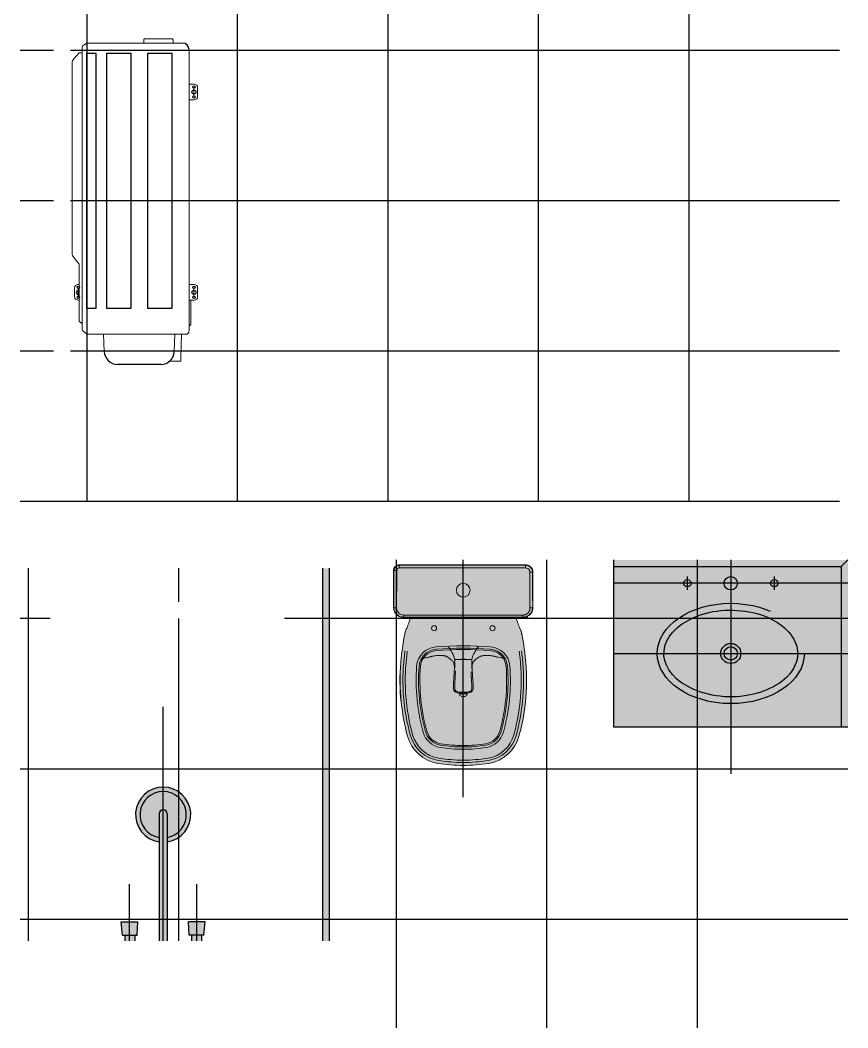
# Model space of a CAD drawing. Header units: millimetres. Extents: x -16.5 to 79.8, y -29.3 to 65.7.
# Drawn here: x -13.4 to -10.925, y -5.675 to -2.66 of the extents above; entities that cross this region are included whole.
import ezdxf

# ---------------------------------------------------------------- set-up
doc = ezdxf.new("R2010")
doc.units = ezdxf.units.MM
doc.header["$LTSCALE"] = 20
doc.linetypes.add('HIDDEN', pattern=[0.375, 0.25, -0.125])
for name, color, linetype in [('Arco-Condensadora', 3, 'Continuous'), ('ARQ-STA - MOBILIÁRIO_GERAL', 251, 'Continuous'), ('ARQ-STA - PISOS_APARTAMENTOS - BANHEIROS', 8, 'Continuous')]:
    doc.layers.add(name, color=color, linetype=linetype)

# ---------------------------------------------------------------- blocks, each defined once
blk = doc.blocks.new('COND 31.000')
at = {"layer": 'Arco-Condensadora', "color": 8, "linetype": 'Continuous', "lineweight": 5}
for p, q in [((-0.05214387876179671, 0.2172961690576045), (-0.05652931701084185, 0.2111565555089499)), ((0.1197653006007897, 0.2186118005323152), (-0.04863552816255634, 0.2186118005323152)), ((0.01155461180559314, 0.2222039318539117), (0.01155461180559314, 0.2186118005323152)), ((0.02155461180559115, 0.2322039318539026), (0.04847880107038094, 0.2322039318539026)), ((0.02155461180559115, 0.221203931853907), (0.04847880107038094, 0.221203931853907)), ((0.05847880107037895, 0.2222039318539117), (0.05847880107037895, 0.2186118005323152)), ((0.1394997727214928, 0.2343993782288862), (0.1197653006007897, 0.2186118005323152)), ((0.7210088845449363, 0.239661904127729), (0.1526560874686353, 0.239661904127729)), ((0.6946962550506584, 0.239661904127729), (0.6951347988755643, 0.239661904127729)), ((0.7341651992920717, 0.2343993782288862), (0.7508298646384475, 0.2199274320070259)), ((0.7512684084633463, 0.2186118005323152), (0.7517069522882522, 0.2098409240342249)), ((-0.09022624291785775, 0.1927377148629574), (-0.09022624291785775, -0.1002960681460934)), ((-0.07977213973078534, 0.2072096610848035), (-0.08891061144313994, 0.1962460654621907)), ((0.7679330738097221, 0.2094023802093261), (-0.07494815765683427, 0.2094023802093261)), ((0.7797737570821468, 0.1975616969369014), (0.7727570558836732, 0.2072096610848035)), ((0.7810893885568575, -0.09056159602539537), (0.7810893885568575, 0.1936148025127551)), ((-0.09022624291785775, 0.1453320616744946), (-0.1416047339514463, 0.1435603895698847)), ((0.7907737570821425, 0.02521397374941614), (0.7810893885568575, 0.02521397374941614)), ((0.7937737570821426, -0.05905624740660187), (0.7937737570821426, 0.02221397374940182)), ((-0.1709892553109285, -0.05154831940231475), (-0.1709892553109285, -0.08486052630162533)), ((-0.1705507114860296, -0.08529907012653837), (-0.1617798349879394, -0.0857376139514372)), ((-0.1617798349879394, -0.0857376139514372), (-0.09022624291785775, -0.08793033307595977)), ((-0.14159296579097, -0.06595863659232748), (-0.09022624291785775, -0.06775731713035782)), ((0.7810893885568575, -0.06205624740660198), (0.7907737570821425, -0.06205624740660198)), ((-0.08022624291785263, -0.1102960681460985), (0.7609163726112484, -0.1102960681460985)), ((-0.06091475525988699, -0.1151200502200425), (-0.06573873733383806, -0.1102960681460985)), ((-0.06091475525988699, -0.1151200502200425), (0.01155461180559314, -0.1151200502200425)), ((0.01155461180559314, -0.1257960681461014), (0.01155461180559314, -0.1102960681460985)), ((0.05847880107037895, -0.1257960681461014), (0.05847880107037895, -0.1102960681460985)), ((0.6113116624497508, -0.1257960681461014), (0.6113116624497508, -0.1102960681460985)), ((0.6582358517145366, -0.1257960681461014), (0.6582358517145366, -0.1102960681460985)), ((0.02155461180559115, -0.1247960681460967), (0.04847880107037383, -0.1247960681460967)), ((0.02155461180559115, -0.1357960681460924), (0.04847880107037383, -0.1357960681460924)), ((0.6213116624497488, -0.1247960681460967), (0.6482358517145386, -0.1247960681460967)), ((0.6213116624497488, -0.1357960681460924), (0.6482358517145386, -0.1357960681460924))]:
    blk.add_line(p, q, dxfattribs=at)
at = {"layer": 'Arco-Condensadora', "color": 8}
blk.add_line((-0.1802262429178541, -0.02598199255373856), (-0.1802262429178541, 0.103584149595747), dxfattribs=at)
at = {"layer": 'Arco-Condensadora', "color": 8, "linetype": 'Continuous', "lineweight": 5}
for points in [[(0.6872410100272859, 0.239661904127729), (0.6885566415019966, 0.239661904127729), (0.6907493606265191, 0.239661904127729)], [(0.6907493606265191, 0.239661904127729), (0.6920649921012298, 0.239661904127729)], [(0.6920649921012298, 0.239661904127729), (0.6929420797510417, 0.239661904127729)], [(0.6929420797510417, 0.239661904127729), (0.6942577112257595, 0.239661904127729)], [(0.6942577112257595, 0.239661904127729), (0.6951347988755643, 0.239661904127729)], [(0.6951347988755643, 0.239661904127729), (0.6990816932997106, 0.239661904127729)], [(0.6990816932997106, 0.239661904127729), (0.7008358685993272, 0.239661904127729)], [(0.7008358685993272, 0.239661904127729), (0.7025900438989439, 0.239661904127729)], [(0.7025900438989439, 0.239661904127729), (0.7047827630234664, 0.239661904127729)], [(0.7047827630234664, 0.239661904127729), (0.7065369383230831, 0.239661904127729)], [(0.7065369383230831, 0.239661904127729), (0.7082911136226997, 0.239661904127729)]]:
    blk.add_lwpolyline(points, dxfattribs=at)
at = {"layer": 'Arco-Condensadora', "color": 8}
for points in [[(0.7510893888997145, 0.168982010699068), (-0.01311061036656724, 0.168982010699068), (-0.01311061036656724, 0.1953841354038559), (0.7510893888997145, 0.1953841354038559)], [(0.7510893888997145, 0.06382100551897452), (-0.01311061036657435, 0.06382100551897452), (-0.01311061036657435, 0.1354199877692537), (0.7510893888997145, 0.1354199877692537)], [(0.7510893888997145, -0.058834299653725), (-0.01311061036657435, -0.058834299653725), (-0.01311061036657435, 0.01276468259655417), (0.7510893888997145, 0.01276468259655417)]]:
    blk.add_lwpolyline(points, close=True, dxfattribs=at)
for centre, radius in [((0.02001670643798548, 0.221203931853907), 0.003500000000000001), ((0.05001670643798661, 0.221203931853907), 0.003500000000000001), ((0.03501670643798604, -0.1247960681460967), 0.006000000000000002), ((0.6347737570821437, -0.1247960681460967), 0.006000000000000002), ((0.02001670643798548, -0.1247960681460967), 0.003500000000000001), ((0.05001670643798661, -0.1247960681460967), 0.003500000000000001), ((0.6197737570821431, -0.1247960681460967), 0.003500000000000001), ((0.6497737570821442, -0.1247960681460967), 0.003500000000000001)]:
    blk.add_circle(centre, radius, dxfattribs=at)
at = {"layer": 'Arco-Condensadora', "color": 8, "linetype": 'Continuous', "lineweight": 5}
for centre, radius, start, end in [((0.02155461180482376, 0.2222039318546649), 0.009999999999236026, 89.99999999562355, 180), ((0.04847880107168123, 0.2222039318552049), 0.009999999998695787, 0, 90.00000000747414), ((0.7907737570858515, 0.02221397375311085), 0.0029999999962929, 0, 90.00000007081817), ((0.7907737570978455, -0.05905624742229065), 0.002999999984300303, 269.9999997001563, 0), ((-0.08022624291862002, -0.1002960681468608), 0.009999999999236026, 180, 270.0000000043764), ((0.02155461180482376, -0.1257960681468546), 0.009999999999236026, 180, 270.0000000043764), ((0.04847880107168123, -0.1257960681473946), 0.009999999998695787, 269.9999999925254, 0), ((0.6213116624489885, -0.1257960681468688), 0.009999999999236026, 180, 270.0000000043764), ((0.6482358517158389, -0.1257960681474088), 0.009999999998695787, 269.9999999925254, 0)]:
    blk.add_arc(centre, radius, start, end, dxfattribs=at)
at = {"layer": 'Arco-Condensadora', "color": 8}
for centre, radius, start, end in [((0.03501670643798604, 0.221203931853907), 0.006000000000000002, 334.4040572428987, 205.5959427571013), ((-0.1402262429175778, 0.103584149595477), 0.0400000000002774, 91.97493401127183, 180), ((-0.1402262429186649, -0.02598199255452016), 0.03999999999919486, 180, 268.0419325718848), ((0.7610622727683776, -0.09026732187417963), 0.02002927767247612, 269.5826341169018, 359.1581686662832)]:
    blk.add_arc(centre, radius, start, end, dxfattribs=at)
at = {"layer": 'Arco-Condensadora', "color": 8, "linetype": 'Continuous', "lineweight": 5}
for points in [[(-0.05652931701084185, 0.2111565555089499), (-0.05740640466064661, 0.2098409240342249), (-0.05872203613536442, 0.2094023802093261), (-0.06003766761008222, 0.2094023802093261)], [(-0.05214387876179671, 0.2172961690576045), (-0.05126679111198484, 0.2181732567074164), (-0.04995115963727415, 0.2186118005323152), (-0.04863552816255634, 0.2186118005323152)], [(0.1394997727214928, 0.2343993782288862), (0.1430081233207332, 0.2379077288281195), (0.1478321053946843, 0.2396619041277432), (0.1526560874686353, 0.2396619041277432)], [(0.7210088845449363, 0.239661904127729), (0.7258328666188874, 0.239661904127729), (0.7302183048679325, 0.2379077288281195), (0.7341651992920717, 0.2343993782288862)], [(0.7508298646384475, 0.2199274320070259), (0.7512684084633463, 0.2194888881821271), (0.7512684084633463, 0.2190503443572283), (0.7512684084633463, 0.2186118005323152)], [(-0.09022624291785775, 0.1927377148629574), (-0.09022624291785775, 0.1940533463376681), (-0.08978769909295181, 0.1953689778123788), (-0.08891061144313994, 0.1962460654621907)], [(-0.07977213973078534, 0.2072096610848035), (-0.07845650825606754, 0.2085252925595142), (-0.0767023329564509, 0.2094023802093261), (-0.07494815765683427, 0.2094023802093261)], [(-0.07977213973078534, 0.2072096610848035), (-0.07977213973078534, 0.2072096610848035), (-0.0793335959058794, 0.2076482049097024), (-0.0793335959058794, 0.2076482049097024)], [(0.7517069522882522, 0.2098409240342249), (0.7517069522882522, 0.2098409240342249), (0.7512684084633463, 0.2094023802093261), (0.7512684084633463, 0.2094023802093261)], [(0.7679330738097221, 0.2094023802093261), (0.7696872491093387, 0.2094023802093261), (0.7714414244089554, 0.2085252925595142), (0.7727570558836732, 0.2072096610848035)], [(0.7797737570821468, 0.1975616969369014), (0.7806508447319516, 0.1962460654621907), (0.7810893885568575, 0.1949304339874658), (0.7810893885568575, 0.1936148025127551)], [(-0.1705507114860296, -0.08529907012653837), (-0.1705507114860296, -0.08529907012653837), (-0.1709892553109285, -0.08486052630162533), (-0.1709892553109285, -0.08486052630162533)]]:
    blk.add_open_spline(points, degree=3, dxfattribs=at)
blk = doc.blocks.new('MS - L1A - PRE - TOB - TIPO_1_AO_16 - MOBILIÁRIO - LAYOUT_GERAL')
at = {"layer": 'ARQ-STA - MOBILIÁRIO_GERAL'}
h = blk.add_hatch(color=255, dxfattribs=at)
h.dxf.hatch_style = 1
h.paths.add_polyline_path([(3308.551849314954, 1266.436249597187), (3309.251856772125, 1266.436249597187), (3309.251856772125, 1266.936249597187), (3308.551849314954, 1266.936249597187)])
h = blk.add_hatch(color=255, dxfattribs=at)
h.dxf.hatch_style = 1
h.paths.add_polyline_path([(3307.701632701223, 1266.911254121795), (3307.681632701223, 1266.911254121795), (3307.681632701223, 1265.796254121795), (3307.701632701223, 1265.796254121795)])
h = blk.add_hatch(color=255, dxfattribs=at)
h.dxf.hatch_style = 1
h.paths.add_polyline_path([(3307.893435776392, 1266.79398824152), (3307.893435776393, 1266.904505723197, -0.414213562370685), (3307.910178399301, 1266.921248346105), (3308.288195394072, 1266.921248346105, -0.4142135623729194), (3308.310201371625, 1266.899242368553), (3308.310201371625, 1266.79398824152, -0.4142135623705643), (3308.280493872582, 1266.764280742477), (3307.92314337944, 1266.764280742477, -0.4142145877919626)])
h = blk.add_hatch(color=255, dxfattribs=at)
h.dxf.hatch_style = 1
edge = h.paths.add_edge_path()
edge.add_arc((3308.101814058864, 1266.79298681211), 0.4717372149447774, 260.706909365968, 270.0005598968263)
edge.add_arc((3308.101823089165, 1266.792986812112), 0.4717372149447807, 269.9994631038003, 279.29309063242)
edge.add_arc((3308.159804042136, 1266.43865030794), 0.1126882641086317, -80.7069093678847, -15.47100193882119)
edge.add_arc((3307.664985968733, 1266.57560584863), 0.6261098704822728, -15.47100193850202, 6.289969934622756)
edge.add_arc((3306.410233105641, 1266.437302173285), 1.88846190302048, 6.28996983345847, 6.927174756014232)
edge.add_arc((3307.672304344373, 1266.590636960742), 0.6171101150880661, 6.927174856924658, 12.40415904429028)
edge.add_spline(control_points=[(3308.275009065712, 1266.723196053295), (3308.275015456892, 1266.723253874315), (3308.274914411383, 1266.723599241207), (3308.274756013947, 1266.723924004346)], knot_values=[0, 0, 0, 0, 1, 1, 1, 1], degree=3, periodic=0)
edge.add_spline(control_points=[(3308.274756013947, 1266.723924004346), (3308.274315856488, 1266.724896088644), (3308.273876476846, 1266.725788467179), (3308.273438904529, 1266.72660117746)], knot_values=[0, 0, 0, 0, 1, 1, 1, 1], degree=3, periodic=0)
edge.add_spline(control_points=[(3308.273438904529, 1266.72660117746), (3308.27184984244, 1266.729552568687), (3308.270232017496, 1266.733125188572), (3308.268553491068, 1266.737300693042)], knot_values=[0, 0, 0, 0, 1, 1, 1, 1], degree=3, periodic=0)
edge.add_spline(control_points=[(3308.268553491068, 1266.737300693042), (3308.267585731098, 1266.73970809397), (3308.266633023043, 1266.742273626916), (3308.264744711769, 1266.747707116548), (3308.263803856539, 1266.750594818939), (3308.262901298592, 1266.753544382924)], knot_values=[0, 0, 0, 0, 0.5, 0.5, 1, 1, 1, 1], degree=3, periodic=0)
edge.add_spline(control_points=[(3308.262891843457, 1266.753575286916), (3308.261800266754, 1266.757143355075), (3308.260708690051, 1266.760711423234), (3308.259617113348, 1266.764279491393)], knot_values=[1.001746161005237, 1.001746161005237, 1.001746161005237, 1.001746161005237, 1.606548568096997, 1.606548568096997, 1.606548568096997, 1.606548568096997], degree=3, periodic=0)
edge.add_line((3308.259617113348, 1266.764279491393), (3307.944019595315, 1266.764279491393))
edge.add_spline(control_points=[(3307.944019595315, 1266.764279491394), (3307.942930210716, 1266.760718110941), (3307.941840826116, 1266.757156730489), (3307.940751441517, 1266.753595350036)], knot_values=[-0.6063706789660464, -0.6063706789660464, -0.6063706789660464, -0.6063706789660464, -0.002879088823681, -0.002879088823681, -0.002879088823681, -0.002879088823681], degree=3, periodic=0)
edge.add_spline(control_points=[(3307.940735849427, 1266.753544382924), (3307.939833168858, 1266.750594418212), (3307.938910961521, 1266.747762815634), (3307.937023089831, 1266.742325850239), (3307.93605146705, 1266.739708218674), (3307.93508365695, 1266.737300693042)], knot_values=[0, 0, 0, 0, 0.5, 0.5, 1, 1, 1, 1], degree=3, periodic=0)
edge.add_spline(control_points=[(3307.93508365695, 1266.737300693042), (3307.933405130523, 1266.733125188572), (3307.931787305578, 1266.729552568687), (3307.930198243489, 1266.72660117746)], knot_values=[0, 0, 0, 0, 1, 1, 1, 1], degree=3, periodic=0)
edge.add_spline(control_points=[(3307.930198243489, 1266.72660117746), (3307.929760671172, 1266.725788467179), (3307.929321291532, 1266.724896088644), (3307.928881134071, 1266.723924004346)], knot_values=[0, 0, 0, 0, 1, 1, 1, 1], degree=3, periodic=0)
edge.add_spline(control_points=[(3307.928881134071, 1266.723924004346), (3307.928766448023, 1266.723688862906), (3307.928681747382, 1266.723444570161), (3307.928625581803, 1266.723182251081)], knot_values=[0, 0, 0, 0, 1, 1, 1, 1], degree=3, periodic=0)
edge.add_arc((3308.531106224112, 1266.590670002956), 0.6168812043350858, 167.595619656211, 173.0725785022256)
edge.add_arc((3309.793404042007, 1266.437302169923), 1.888461903020638, 173.0725785000408, 173.7100300639153)
edge.add_arc((3308.538651179285, 1266.575605848632), 0.626109870482274, 173.7100300655697, 195.4710019387056)
edge.add_arc((3308.043833105883, 1266.438650307939), 0.1126882641086316, 195.4710019386198, 260.7069093659115)
h = blk.add_hatch(color=255, dxfattribs=at)
h.dxf.hatch_style = 1
edge = h.paths.add_edge_path()
edge.add_line((3307.192174070401, 1265.796254121795), (3307.1921740704, 1266.092463824106))
edge.add_arc((3307.20434401434, 1266.174089051713), 0.0825274821944834, -81.51993174543122, 261.51993174543117, ccw=False)
edge.add_line((3307.21651395828, 1266.092463824106), (3307.216513958279, 1265.796254121795))
edge.add_line((3307.216513958279, 1265.796254121795), (3307.192174070401, 1265.796254121795))
h = blk.add_hatch(color=255, dxfattribs=at)
h.dxf.hatch_style = 1
h.paths.add_polyline_path([(3307.119372349401, 1265.796254121795), (3307.119372349401, 1265.813709595352), (3307.1261856578, 1265.813709595352), (3307.128990836886, 1265.85370842927), (3307.079130788773, 1265.853684173205), (3307.082559041003, 1265.813709595352), (3307.089372349402, 1265.813709595352), (3307.089372349402, 1265.796254121795)])
h = blk.add_hatch(color=255, dxfattribs=at)
h.dxf.hatch_style = 1
h.paths.add_polyline_path([(3307.319315679278, 1265.796254121795), (3307.319315679278, 1265.813709595352), (3307.326128987676, 1265.813709595352), (3307.329557239907, 1265.853684173205), (3307.279697191793, 1265.85370842927), (3307.28250237088, 1265.813709595352), (3307.289315679279, 1265.813709595352), (3307.289315679279, 1265.796254121795)])
at = {"layer": 'ARQ-STA - MOBILIÁRIO_GERAL', "linetype": 'Continuous', "lineweight": 18}
blk.add_line((3307.89343452531, 1266.904505723196), (3307.89343452531, 1266.793988241519), dxfattribs=at)
at = {"layer": 'ARQ-STA - MOBILIÁRIO_GERAL', "linetype": 'Continuous', "lineweight": 13}
blk.add_line((3308.288195394072, 1266.912128855838), (3307.910178399301, 1266.912128855838), dxfattribs=at)
at = {"layer": 'ARQ-STA - MOBILIÁRIO_GERAL', "linetype": 'HIDDEN', "ltscale": 0.2}
blk.add_line((3307.20434401434, 1265.796254121795), (3307.20434401434, 1266.496254121795), dxfattribs=at)
at = {"layer": 'ARQ-STA - MOBILIÁRIO_GERAL'}
for p, q in [((3307.192174070401, 1266.176289484381), (3307.192174070401, 1265.796254121795)), ((3307.216513958279, 1266.176289484379), (3307.216513958279, 1265.796254121795)), ((3307.079130788773, 1265.853684173205), (3307.128990836886, 1265.85370842927)), ((3307.082559041003, 1265.813709595352), (3307.079130788773, 1265.853684173205)), ((3307.1261856578, 1265.813709595352), (3307.128990836886, 1265.85370842927)), ((3307.28250237088, 1265.813709595352), (3307.279697191793, 1265.85370842927)), ((3307.329557239907, 1265.853684173205), (3307.279697191793, 1265.85370842927)), ((3307.326128987676, 1265.813709595352), (3307.329557239907, 1265.853684173205)), ((3307.082559041003, 1265.813709595352), (3307.1261856578, 1265.813709595352)), ((3307.089372349402, 1265.813709595352), (3307.089372349402, 1265.796254121795)), ((3307.119372349401, 1265.813709595352), (3307.119372349401, 1265.796254121795)), ((3307.326128987676, 1265.813709595352), (3307.28250237088, 1265.813709595352)), ((3307.289315679279, 1265.813709595352), (3307.289315679279, 1265.796254121795)), ((3307.319315679278, 1265.813709595352), (3307.319315679278, 1265.796254121795))]:
    blk.add_line(p, q, dxfattribs=at)
at = {"layer": 'ARQ-STA - MOBILIÁRIO_GERAL', "linetype": 'HIDDEN', "ltscale": 0.2}
for points in [[(3308.101901978665, 1266.226249597188), (3308.101901978665, 1266.936249597186)], [(3308.901852195996, 1266.936249597186), (3308.901853280849, 1266.296252363607)], [(3309.251856772125, 1266.866252343997), (3308.551849314954, 1266.866252343997)], [(3308.551849314954, 1266.656252343998), (3309.251856772125, 1266.656252343998)], [(3307.104060812829, 1265.796254121795), (3307.104060812829, 1265.966254121796)], [(3307.304627215851, 1265.796254121795), (3307.304627215851, 1265.966254121796)]]:
    blk.add_lwpolyline(points, dxfattribs=at)
at = {"layer": 'ARQ-STA - MOBILIÁRIO_GERAL'}
for points in [[(3309.251856772125, 1266.436249597187), (3308.551849314954, 1266.436249597187), (3308.551849314954, 1266.936249597187)], [(3309.231856772125, 1266.916249597187), (3309.251856772125, 1266.936249597187)], [(3307.681632701223, 1265.796254121795), (3307.681632701223, 1266.911254121795)], [(3307.701632701223, 1265.796254121795), (3307.701632701223, 1266.911254121795)], [(3308.551849314954, 1266.916249597187), (3309.231856772125, 1266.916249597187), (3309.231856772125, 1266.436252343997)]]:
    blk.add_lwpolyline(points, dxfattribs=at)
at = {"layer": 'ARQ-STA - MOBILIÁRIO_GERAL', "linetype": 'Continuous', "lineweight": 18}
for points in [[(3307.910178399301, 1266.921249597187), (3308.288195394072, 1266.921249597187, -0.4142135623730951), (3308.310202622708, 1266.899242368552), (3308.310202622708, 1266.793988241519)], [(3307.923143275437, 1266.764279491394, -0.4142135623730951), (3307.89343452531, 1266.793988241519), (3307.893435776393, 1266.793988241519)], [(3308.275008555036, 1266.723195940985, -0.02390797549779), (3308.284908729683, 1266.665073250557, -0.0027814143338565), (3308.287326751229, 1266.644202644183, -0.0952365286156103), (3308.268409112606, 1266.408590641674, -0.2925905448965451), (3308.178001485485, 1266.327441055072, -0.0405733418910875), (3308.101818668688, 1266.321249597187, -0.0405734424190451), (3308.025635662538, 1266.327441055072, -0.2925905448965451), (3307.935228035413, 1266.408590641674, -0.0952365267000971), (3307.91631039627, 1266.644202639457)], [(3307.916310396269, 1266.64420263945, -0.0027814143338564), (3307.918728418331, 1266.665073250523, -0.0239022915983787), (3307.928625581803, 1266.723182251085)]]:
    blk.add_lwpolyline(points, format="xyb", dxfattribs=at)
at = {"layer": 'ARQ-STA - MOBILIÁRIO_GERAL', "linetype": 'HIDDEN', "ltscale": 0.1}
for points in [[(3308.771852195994, 1266.886252363607), (3308.771852195994, 1266.846252363607)], [(3309.031852195994, 1266.886252363607), (3309.031852195994, 1266.846252363607)]]:
    blk.add_lwpolyline(points, dxfattribs=at)
at = {"layer": 'ARQ-STA - MOBILIÁRIO_GERAL', "linetype": 'Continuous', "lineweight": 13}
for points in [[(3308.177986990887, 1266.327529635265, -0.0405733408206721), (3308.101818671566, 1266.321339355441, -0.0405734444004525), (3308.025650157129, 1266.327529635264, -0.2925905448965451), (3307.935314541327, 1266.408614584745, -0.0952365267000971), (3307.91639961419, 1266.644192805508, -0.0027814143338564), (3307.918817521324, 1266.665062424605, -0.0242183563770474), (3307.92888113407, 1266.723924004335)], [(3308.27475601395, 1266.723924004335, -0.0242183563770474), (3308.28481962669, 1266.665062424639, -0.0027814143338565), (3308.287237533829, 1266.644192805516, -0.09523652670009698), (3308.268322606692, 1266.408614584745, -0.2925905448965451), (3308.17798699089, 1266.327529635264)], [(3308.269202126565, 1266.663164915099, -0.0027814143338565), (3308.271599889706, 1266.642469164334, -0.09523652670009698), (3308.253160308741, 1266.41281119927, -0.2925905448965451), (3308.175446455197, 1266.343055501779, -0.0405735062568037), (3308.101818517694, 1266.337071705953, -0.0405734444004525), (3308.028190692826, 1266.343055501779, -0.2925905448965451), (3307.950476839278, 1266.41281119927, -0.0952365267000971), (3307.932037258313, 1266.642469164334, -0.0027814143338564), (3307.934435021453, 1266.663164915099)]]:
    blk.add_lwpolyline(points, format="xyb", dxfattribs=at)
at = {"layer": 'ARQ-STA - MOBILIÁRIO_GERAL', "linetype": 'Continuous', "lineweight": 13, "extrusion": (0, 0, -1)}
for points in [[(-3307.92745533992, 1266.664012938846, -0.0027814143226319), (-3307.925048574154, 1266.643239483937, -0.09523652670009698), (-3307.943700594041, 1266.41093567293, -0.2925905448965451), (-3308.027055291517, 1266.336116772612, -0.0405734444004525), (-3308.101818586467, 1266.330040696169, -0.0405734309405469), (-3308.176581856499, 1266.336116772613, -0.2925905448965451), (-3308.259936553979, 1266.41093567293)], [(-3308.259936553978, 1266.41093567293, -0.0952365267000971), (-3308.278588573865, 1266.64323948393, -0.0027814143226319), (-3308.276181808098, 1266.664012938846)]]:
    blk.add_lwpolyline(points, format="xyb", dxfattribs=at)
for points in [[(-3307.98198979227, 1266.420444107143, -0.2915781545572642), (-3308.032310179549, 1266.375204551142, -0.0412395772496219), (-3308.101818644066, 1266.369462542676, -0.0412394943903994), (-3308.171326968473, 1266.375204551142, -0.2915781545572642), (-3308.22164735575, 1266.420444107149, -0.0862795672423604), (-3308.241259971993, 1266.617985496498, -0.371727048332217), (-3308.183134362028, 1266.676160916737, -0.0370319895607314), (-3308.020502785984, 1266.676160916737, -0.371727048332217), (-3307.962377176027, 1266.617985496498, -0.0862795672423604)], [(-3308.034160099338, 1266.38632427107, -0.0412395772496219), (-3308.10181852204, 1266.380735092279, -0.0412396403847968), (-3308.169477048685, 1266.386324271071, -0.2915781545572642), (-3308.210786490736, 1266.423462713722, -0.0862795672423604), (-3308.230017587641, 1266.617161379629, -0.371727048332217), (-3308.182300615531, 1266.664919242427, -0.0370319895607314), (-3308.021336532478, 1266.664919242428, -0.371727048332217), (-3307.973619560378, 1266.617161379635, -0.0862795672423604), (-3307.992850657281, 1266.423462713728, -0.2915781545572642)]]:
    blk.add_lwpolyline(points, format="xyb", close=True, dxfattribs=at)
at = {"layer": 'ARQ-STA - MOBILIÁRIO_GERAL', "linetype": 'Continuous', "lineweight": 13}
blk.add_lwpolyline([(3308.101818566693, 1266.37661125231, -0.0412395772496219), (3308.033483342661, 1266.382256340825, -0.2915781545572642), (3307.988877424003, 1266.422358416034, -0.0862795672423604), (3307.969506755771, 1266.617462866532, -0.371727048332217), (3308.021031522772, 1266.669031787279, -0.0370319895607314), (3308.18260562524, 1266.669031787279, -0.371727048332217), (3308.234130392247, 1266.617462866537, -0.0862795672423604), (3308.214759724017, 1266.422358416041, -0.2915781545572642), (3308.170153805358, 1266.382256340825, -0.0412395860639482)], format="xyb", close=True, dxfattribs=at)
at = {"layer": 'ARQ-STA - MOBILIÁRIO_GERAL', "linetype": 'Continuous', "lineweight": 18, "extrusion": (0, 0, -1)}
blk.add_lwpolyline([(-3308.182298535216, 1266.664891192972, -0.0370319895607314), (-3308.021338612797, 1266.664891192972, -0.371727048332217), (-3307.973647616474, 1266.617159389778, -0.0862795967673794), (-3307.992877756569, 1266.423470245542, -0.2915781545572642), (-3308.034164715131, 1266.386352016234, -0.0412395776140385), (-3308.101818522351, 1266.380763218773, -0.0412396403847968), (-3308.169472432889, 1266.386352016234, -0.2915781545572642), (-3308.21075939145, 1266.423470245542, -0.0862795672423604), (-3308.229989536414, 1266.61715932335, -0.371727048332217)], format="xyb", close=True, dxfattribs=at)
at = {"layer": 'ARQ-STA - MOBILIÁRIO_GERAL', "linetype": 'Continuous', "lineweight": 18, "ltscale": 5, "extrusion": (0, 0, -1)}
for centre, radius in [((-3308.101818574009, 1266.84533171812), 0.020537390640592), ((-3308.014534663788, 1266.731730025585), 0.007701521490222), ((-3308.189102484231, 1266.731730025585), 0.007701521490222)]:
    blk.add_circle(centre, radius, dxfattribs=at)
at = {"layer": 'ARQ-STA - MOBILIÁRIO_GERAL', "ltscale": 5}
for centre, radius in [((3308.771852195994, 1266.866252363607), 0.0109999999999673), ((3308.901852195993, 1266.866252363607), 0.02), ((3309.031852195994, 1266.866252363607), 0.0109999999999673), ((3308.901853407981, 1266.656252363608), 0.03), ((3308.901853407981, 1266.656252363608), 0.02)]:
    blk.add_circle(centre, radius, dxfattribs=at)
at = {"layer": 'ARQ-STA - MOBILIÁRIO_GERAL'}
for centre, radius, start, end in [((3307.20434401434, 1266.174089051713), 0.0825274821946465, 278.4800682545592, 261.5199317454408), ((3307.20434401434, 1266.174089051713), 0.0692747339751773, 280.1180295756706, 259.8819704243296), ((3307.20434401434, 1266.176289484379), 0.0121699439382994, 0, 180)]:
    blk.add_arc(centre, radius, start, end, dxfattribs=at)
at = {"layer": 'ARQ-STA - MOBILIÁRIO_GERAL', "linetype": 'HIDDEN', "ltscale": 0.2}
blk.add_ellipse((3308.901853407981, 1266.656252363608), major_axis=(0.2199999999997999, 0), ratio=0.6818181818181818, dxfattribs=at)
at = {"layer": 'ARQ-STA - MOBILIÁRIO_GERAL', "linetype": 'Continuous', "lineweight": 13}
for points, weights, degree, knots in [([(3307.902742864897, 1266.904576498306), (3307.894809763926, 1266.904574111671), (3307.89453291297, 1266.904505723196), (3307.893984344682, 1266.904505723196), (3307.893435776394, 1266.904505723196), (3307.893435776393, 1266.921248346105), (3307.910178399301, 1266.921248346105), (3307.910178399301, 1266.921248971646), (3307.910178399301, 1266.921249597187), (3307.893434525312, 1266.921249597187), (3307.89343452531, 1266.904505723196), (3307.893435150852, 1266.904505723196), (3307.893435776393, 1266.904505723196), (3307.893435776393, 1266.849246982358), (3307.893435776393, 1266.793988241519)], [1, 0.7193393501921655, 1, 1, 1, 0.7071067811865476, 1, 1, 1, 0.7071067811865476, 1, 1, 1, 1, 1], 2, [0, 0, 0, 1.535891037777209, 1.535891037777209, 2.53589103777721, 2.53589103777721, 4.106687364572107, 4.106687364572107, 5.106687364572107, 5.106687364572107, 6.677483691367002, 6.677483691367002, 7.677483691367002, 7.677483691367002, 8.677483691367003, 8.677483691367003, 8.677483691367003]), ([(3308.310202622708, 1266.899242368552), (3308.310201997167, 1266.899242368552), (3308.310201371625, 1266.899242368552), (3308.310201371625, 1266.846615305036), (3308.310201371625, 1266.793988241519), (3308.310201997167, 1266.793988241519), (3308.310202622708, 1266.793988241519), (3308.310202622709, 1266.764279491394), (3308.280493872582, 1266.764279491394), (3308.101818574009, 1266.764279491394), (3307.923143275436, 1266.764279491394), (3307.923143275437, 1266.764280116935), (3307.923143275437, 1266.764280742476), (3307.893435776393, 1266.764280742476), (3307.893435776393, 1266.793988241519), (3307.893802404203, 1266.793988241519), (3307.894169032013, 1266.793988241519), (3307.894440734461, 1266.792436432954), (3307.90237898394, 1266.792383319204)], [1, 1, 1, 1, 1, 1, 1, 0.7071067811865476, 1, 1, 1, 1, 1, 0.7071067811865476, 1, 1, 1, 0.7191060416290957, 1], 2, [0, 0, 0, 1, 1, 2, 2, 3, 3, 4.570796326794897, 4.570796326794897, 5.570796326794897, 5.570796326794897, 6.570796326794897, 6.570796326794897, 8.141592653589793, 8.141592653589793, 9.141592653589793, 9.141592653589793, 10.67815529589479, 10.67815529589479, 10.67815529589479]), ([(3308.280493872582, 1266.771141113098), (3308.28611717135, 1266.771141113098), (3308.291572892323, 1266.773559386914), (3308.297263643196, 1266.779493301912), (3308.298761035534, 1266.781837547532), (3308.300771195658, 1266.78692880627), (3308.30127703824, 1266.789628962247), (3308.301258164079, 1266.792383319204), (3308.301017048816, 1266.827569915644), (3308.30089494892, 1266.863354599132), (3308.300893592364, 1266.899233339185), (3308.300893464596, 1266.902612573306), (3308.29953824799, 1266.905934477819), (3308.294872401955, 1266.910705844666), (3308.291576105398, 1266.912128855838), (3308.288195394072, 1266.912128855838), (3308.288195394072, 1266.915168685927), (3308.288195394072, 1266.918208516016), (3308.288195394072, 1266.921248346105), (3308.30108619727, 1266.921248346104), (3308.310201371625, 1266.912133171748), (3308.310201371625, 1266.899242368552), (3308.309835429181, 1266.899242368552), (3308.309469486736, 1266.899242368552), (3308.309103544291, 1266.899242368552), (3308.308940197046, 1266.899237221388), (3308.305573648497, 1266.899233518826), (3308.300893591225, 1266.899233339184)], [1, 1, 1, 1, 1, 1, 1, 1, 1, 1, 1, 1, 1, 1, 1, 1, 1, 1, 1, 0.8047378541243649, 0.8047378541243649, 0.9999999999999998, 1, 1, 1, 0.8128936057662633, 0.8128936057662633, 0.9999999999999998], 3, [0, 0, 0, 0, 0.5, 0.5, 0.75, 0.75, 1, 1, 1, 2, 2, 2, 2.5, 2.5, 3, 3, 3, 4, 4, 4, 5.570796326794897, 5.570796326794897, 5.570796326794897, 6.570796326794897, 6.570796326794897, 6.570796326794897, 8.106684317153693, 8.106684317153693, 8.106684317153693, 8.106684317153693]), ([(3308.301258164079, 1266.792383319204), (3308.309196413553, 1266.792436432954), (3308.309468116006, 1266.793988241519), (3308.309834743815, 1266.793988241519), (3308.310201371625, 1266.793988241519), (3308.310201371625, 1266.764280742476), (3308.280493872582, 1266.764280742476), (3308.101818574009, 1266.764280742476), (3307.923143275436, 1266.764280742476), (3307.923143275437, 1266.767710927787), (3307.923143275437, 1266.771141113098)], [1, 0.7191060416290981, 1, 1, 1, 0.7071067811865476, 1, 1, 1, 1, 1], 2, [0, 0, 0, 1.536562642304994, 1.536562642304994, 2.536562642304994, 2.536562642304994, 4.10735896909989, 4.10735896909989, 5.10735896909989, 5.10735896909989, 6.10735896909989, 6.10735896909989, 6.10735896909989])]:
    blk.add_rational_spline(points, weights, degree=degree, knots=knots, dxfattribs=at)
for points, knots in [([(3308.309103544291, 1266.899242368552), (3308.309104900847, 1266.863899497722), (3308.309227000846, 1266.828649282311), (3308.309468116006, 1266.793988241519), (3308.309487181122, 1266.790163945319), (3308.308757291771, 1266.786415804738), (3308.30589134997, 1266.779382421624), (3308.303764281323, 1266.776159722303), (3308.298434225268, 1266.770765193302), (3308.295202453996, 1266.768578749914), (3308.288193460616, 1266.765638236932), (3308.284358335058, 1266.764853353309), (3308.280493872582, 1266.764853353309), (3308.161377006867, 1266.764853353309), (3308.042260141151, 1266.764853353309), (3307.923143275435, 1266.764853353309), (3307.919280593547, 1266.764853353309), (3307.91548533662, 1266.765624264211), (3307.908438052956, 1266.768573862462), (3307.905213872689, 1266.770757647689), (3307.899888609254, 1266.776140270235), (3307.897748132154, 1266.779385218653), (3307.894896151068, 1266.786367345534), (3307.894149975532, 1266.790165677576), (3307.894169032013, 1266.793988241519), (3307.894422156103, 1266.830375602948), (3307.894544075692, 1266.86740392925), (3307.89453291297, 1266.904505723196), (3307.894532322039, 1266.908638462066), (3307.896226043074, 1266.912679926601), (3307.901994476545, 1266.918454351453), (3307.906045610666, 1266.920155231983), (3307.910178399301, 1266.920155231983), (3308.036184064226, 1266.920155231983), (3308.162189729149, 1266.920155231983), (3308.288195394073, 1266.920155231983), (3308.290956735229, 1266.920155231983), (3308.293666362201, 1266.919611726662), (3308.298728273762, 1266.917514270776), (3308.3010467889, 1266.915962055761), (3308.306831961264, 1266.910178972192), (3308.309103415552, 1266.904765010688), (3308.309103544291, 1266.899242368552)], [0, 0, 0, 0, 1, 1, 1, 1.25, 1.25, 1.5, 1.5, 1.75, 1.75, 2, 2, 2, 3, 3, 3, 3.25, 3.25, 3.5, 3.5, 3.75, 3.75, 4, 4, 4, 5, 5, 5, 5.5, 5.5, 6, 6, 6, 7, 7, 7, 7.25, 7.25, 7.5, 7.5, 8, 8, 8, 8]), ([(3308.288195394072, 1266.921249597187), (3308.288195394072, 1266.92124918016), (3308.288195394072, 1266.921248763132), (3308.288195394072, 1266.921248346105), (3308.162189729148, 1266.921248346105), (3308.036184064224, 1266.921248346105), (3307.9101783993, 1266.921248346105), (3307.910178399301, 1266.918208516016), (3307.910178399301, 1266.915168685927), (3307.910178399301, 1266.912128855838), (3307.908198562148, 1266.912128855838), (3307.906263741952, 1266.911293149597), (3307.903532376359, 1266.908495682096), (3307.9027422784, 1266.906555405199), (3307.902742864897, 1266.904576498306), (3307.902754027616, 1266.866912166019), (3307.902632108141, 1266.829322412228), (3307.90237898394, 1266.792383319204), (3307.902341249275, 1266.78687659852), (3307.904491407656, 1266.781450489132), (3307.910174624281, 1266.775532437788), (3307.912486342252, 1266.773914843432), (3307.917574659501, 1266.771720791907), (3307.920332761755, 1266.771141113098), (3307.923143275437, 1266.771141113098), (3308.042260141152, 1266.771141113098), (3308.161377006868, 1266.771141113098), (3308.280493872583, 1266.771141113098), (3308.280493872582, 1266.768854322891), (3308.280493872582, 1266.766567532684), (3308.280493872582, 1266.764280742477), (3308.280493872582, 1266.764280325449), (3308.280493872582, 1266.764279908421), (3308.280493872582, 1266.764279491394)], [0, 0, 0, 0, 1, 1, 1, 2, 2, 2, 3, 3, 3, 3.5, 3.5, 4, 4, 4, 5, 5, 5, 5.5, 5.5, 5.75, 5.75, 6, 6, 6, 7, 7, 7, 8, 8, 8, 9, 9, 9, 9]), ([(3308.056272736898, 1266.677053173846), (3308.056850258296, 1266.676530947138), (3308.058372044249, 1266.675040658848), (3308.060344711459, 1266.672320189525), (3308.062081161864, 1266.669293426723), (3308.063384298034, 1266.666912528567), (3308.064548631767, 1266.664620479345), (3308.066114844613, 1266.662125426201), (3308.068203271894, 1266.659100860741), (3308.071670863508, 1266.653133560163), (3308.074324177645, 1266.646297678474), (3308.075757285091, 1266.640507493411), (3308.076175457827, 1266.638491014842), (3308.076219108128, 1266.638280527915)], [0, 0, 0, 0, 0.0493741484730568, 0.1366286326825917, 0.226040233282053, 0.2840870632533825, 0.3142684360520953, 0.392971572039478, 0.4686379639160901, 0.5426178418155424, 0.8367972070075976, 0.9829643344891612, 1, 1, 1, 1]), ([(3308.147828435094, 1266.677477509157), (3308.147419532571, 1266.677120787002), (3308.147023767958, 1266.676756882678), (3308.145109240657, 1266.674884838158), (3308.143931653752, 1266.673251192788), (3308.142328217271, 1266.670625416173), (3308.14179271229, 1266.669702085718), (3308.140741509516, 1266.667803743257), (3308.140249472403, 1266.666830027234), (3308.138780503661, 1266.664107433758), (3308.137748426903, 1266.66250876595), (3308.135598555869, 1266.65935968651), (3308.13465794114, 1266.657775797448), (3308.132085720203, 1266.653141239038), (3308.130778916124, 1266.650049780776), (3308.128741814923, 1266.644028876536), (3308.128014870148, 1266.641102885902), (3308.127413623082, 1266.638281125128)], [0, 0, 0, 0, 0.0300813725927179, 0.0300813725927179, 0.1513212010186285, 0.1513212010186285, 0.2119411152315834, 0.2119411152315834, 0.2725610294445384, 0.2725610294445384, 0.3938008578704482, 0.3938008578704482, 0.5150406862963585, 0.5150406862963585, 0.7575203431481791, 0.7575203431481791, 1, 1, 1, 1]), ([(3308.075297071383, 1266.615191954016), (3308.075310588924, 1266.61595837534), (3308.075272412741, 1266.618358283129), (3308.074937125047, 1266.621488190259), (3308.074318077612, 1266.624624593459), (3308.073587968392, 1266.6272275134), (3308.071741332905, 1266.63135022619), (3308.068056007238, 1266.635764980478), (3308.063236462787, 1266.639694330646), (3308.059615565507, 1266.642263088124), (3308.056954830237, 1266.644039968369), (3308.054513237236, 1266.645586550457), (3308.052514931956, 1266.64686834224), (3308.05072362201, 1266.647822993187), (3308.048964836146, 1266.648495773591), (3308.046544258312, 1266.649174032641), (3308.044051216894, 1266.649570800731), (3308.041792092178, 1266.64968879477), (3308.03960614095, 1266.649736217295), (3308.036852613928, 1266.649889699484), (3308.033482331407, 1266.650183662652), (3308.029902634019, 1266.650128841919), (3308.024450792487, 1266.649985442137), (3308.018448056236, 1266.649516648971), (3308.013284663947, 1266.648435300109), (3308.010856375476, 1266.647920145686), (3308.0097553451, 1266.647791623818), (3308.008684768465, 1266.647696051101), (3308.007543026845, 1266.647459764113), (3308.005915821617, 1266.647034748858), (3308.003943409871, 1266.646619538826), (3308.000847868136, 1266.645875697125), (3307.995501442837, 1266.644571770142), (3307.988343767714, 1266.642788827101), (3307.981710383411, 1266.641165745741), (3307.977413692684, 1266.640084048122), (3307.97563304807, 1266.639466122698), (3307.975006239245, 1266.639237238038)], [0, 0, 0, 0, 0.0308748563753068, 0.0950145360662665, 0.1189736188212156, 0.1432480369879435, 0.1922994016186771, 0.2894025101623773, 0.3531915680911605, 0.3879810529048384, 0.4158909717169048, 0.4389835707881283, 0.4621127390679551, 0.4741173725767004, 0.488267315054465, 0.5078277946310729, 0.5340036188580604, 0.5462660642014412, 0.558162277067583, 0.5816563879928561, 0.6048229871551217, 0.6277682344537542, 0.6527758717492351, 0.7102196462095614, 0.7411451644012366, 0.7501493062243251, 0.7558338667642253, 0.7617366028550894, 0.7702687797716613, 0.7775586220127836, 0.7931442179565006, 0.8084353959857299, 0.8384028748744141, 0.900157623409292, 0.9574676427197221, 0.9849178573934558, 1, 1, 1, 1]), ([(3308.1274180719, 1266.638280468094), (3308.110359020705, 1266.63896833104), (3308.093278047681, 1266.63896832643), (3308.076219120193, 1266.638280469871), (3308.076238483135, 1266.637845886771), (3308.076249638862, 1266.637622365611), (3308.076251807094, 1266.637622277039)], [0, 0, 0, 0, 1, 1, 1, 2, 2, 2, 2]), ([(3308.12834058894, 1266.61517763565), (3308.128337267817, 1266.615353430533), (3308.128335253002, 1266.615530659811), (3308.128330191709, 1266.617088599396), (3308.128411108168, 1266.618560669731), (3308.128737379279, 1266.621531890376), (3308.128975934135, 1266.623058807718), (3308.129706425776, 1266.626145404266), (3308.130218014507, 1266.627609668506), (3308.132207435882, 1266.631721492542), (3308.134130684035, 1266.63410981985), (3308.139031827295, 1266.638703682398), (3308.142019281678, 1266.640916030691), (3308.147078741973, 1266.644299540601), (3308.148854366949, 1266.645452483255), (3308.151659957827, 1266.6471644273), (3308.152629042665, 1266.647687365274), (3308.154674915162, 1266.648496860667), (3308.155742462162, 1266.648814217382), (3308.15795093002, 1266.649308892128), (3308.159105767315, 1266.649491713176), (3308.161327255476, 1266.649678677546), (3308.162407815735, 1266.649696645993), (3308.165694221457, 1266.649800221605), (3308.167914784759, 1266.65005663263), (3308.172459770191, 1266.650196129339), (3308.174674282875, 1266.650096662982), (3308.180360888049, 1266.649920500714), (3308.183395676841, 1266.64965747574), (3308.188195027494, 1266.64889140214), (3308.18979967438, 1266.648568903659), (3308.191949126613, 1266.648092159851), (3308.192406260392, 1266.647994770163), (3308.19350422373, 1266.647825904194), (3308.194248203789, 1266.647769119156), (3308.19537212392, 1266.647618629525), (3308.195786524485, 1266.647528724268), (3308.19651793225, 1266.647338751997), (3308.196900437496, 1266.647245783175), (3308.19807108052, 1266.646968357736), (3308.198899932771, 1266.64678811108), (3308.200506595029, 1266.646423991139), (3308.201273976751, 1266.646239203111), (3308.203571229679, 1266.645688996282), (3308.205060559905, 1266.645323330006), (3308.212394145475, 1266.643513046022), (3308.218014795999, 1266.64212317231), (3308.223838502105, 1266.640684739187), (3308.224485425141, 1266.640527577455), (3308.225681194686, 1266.640208806282), (3308.226223495534, 1266.640046669508), (3308.227377954145, 1266.639680549292), (3308.227969874893, 1266.639476260845), (3308.228527272284, 1266.639274348313)], [0, 0, 0, 0, 0.0072241197171463, 0.0072241197171463, 0.0629507310376068, 0.0629507310376068, 0.1186773423580672, 0.1186773423580672, 0.1744039536785277, 0.1744039536785277, 0.2858571763194488, 0.2858571763194488, 0.3973103989603697, 0.3973103989603697, 0.4530370102808307, 0.4530370102808307, 0.4809003159410611, 0.4809003159410611, 0.5087636216012916, 0.5087636216012916, 0.5366269272615222, 0.5366269272615222, 0.5644902329217527, 0.5644902329217527, 0.6202168442422139, 0.6202168442422139, 0.6759434555626748, 0.6759434555626748, 0.7316700668831359, 0.7316700668831359, 0.7595333725433664, 0.7595333725433664, 0.7664991989584243, 0.7664991989584243, 0.7734650253734817, 0.7734650253734817, 0.7804308517885394, 0.7804308517885394, 0.7873966782035968, 0.7873966782035968, 0.8013283310337121, 0.8013283310337121, 0.8152599838638279, 0.8152599838638279, 0.8431232895240581, 0.8431232895240581, 0.9545765121649799, 0.9545765121649799, 0.9685081649950952, 0.9685081649950952, 0.9824398178252104, 0.9824398178252104, 1, 1, 1, 1]), ([(3308.125361460699, 1266.601581543715), (3308.125568606941, 1266.594721017165), (3308.125844072457, 1266.587876727739), (3308.126481394638, 1266.574218436431), (3308.126883138095, 1266.567402550649), (3308.127266806945, 1266.558913448126), (3308.127335533669, 1266.557216917781), (3308.127411956605, 1266.55382461552), (3308.127447550177, 1266.55211903476), (3308.126902534553, 1266.548800929476), (3308.126249811738, 1266.547193043184), (3308.124964251823, 1266.545011853824), (3308.124539881139, 1266.54427185403), (3308.123668262305, 1266.543324323401), (3308.12326666625, 1266.543161690382), (3308.122497674148, 1266.542809970464), (3308.122104230846, 1266.542659739481), (3308.118525471638, 1266.541415850085), (3308.115174180704, 1266.54090202412), (3308.108522049665, 1266.54024341745), (3308.105177775792, 1266.540095127335), (3308.101818574009, 1266.540095128243), (3308.09834208991, 1266.540095127303), (3308.094881591809, 1266.540253926225), (3308.089720289307, 1266.540784852597), (3308.088003862457, 1266.541001661843), (3308.084597671421, 1266.541700514598), (3308.082889601192, 1266.542121831241), (3308.08086382412, 1266.54292820664), (3308.080460207091, 1266.543108196316), (3308.079713008852, 1266.543555027516), (3308.079434493914, 1266.543914901414), (3308.07867174748, 1266.544989715054), (3308.078221492503, 1266.545738317845), (3308.076991725161, 1266.54805133433), (3308.076483279841, 1266.549773054359), (3308.076178744017, 1266.553243424767), (3308.076242859101, 1266.555008832788), (3308.076351893906, 1266.558519994112), (3308.076428990629, 1266.560276390096), (3308.076852132344, 1266.569065489858), (3308.077255001127, 1266.576123002876), (3308.077890389424, 1266.590264953279), (3308.078167281892, 1266.597351919427), (3308.078357614322, 1266.604456850755)], [0, 0, 0, 0, 0.2500000000000061, 0.2500000000000061, 0.5000000000000123, 0.5000000000000123, 0.5625000000000128, 0.5625000000000128, 0.6250000000000133, 0.6250000000000133, 0.6875000000000138, 0.6875000000000138, 0.7187500000000141, 0.7187500000000141, 0.7343750000000135, 0.7343750000000135, 0.750000000000013, 0.750000000000013, 0.8750000000000063, 0.8750000000000063, 1, 1, 1, 1.125000000000003, 1.125000000000003, 1.187500000000005, 1.187500000000005, 1.250000000000007, 1.250000000000007, 1.265625000000008, 1.265625000000008, 1.28125000000001, 1.28125000000001, 1.31250000000001, 1.31250000000001, 1.375000000000009, 1.375000000000009, 1.437500000000008, 1.437500000000008, 1.500000000000007, 1.500000000000007, 1.750000000000003, 1.750000000000003, 2, 2, 2, 2])]:
    blk.add_open_spline(points, degree=3, knots=knots, dxfattribs=at)
at = {"layer": 'ARQ-STA - MOBILIÁRIO_GERAL'}
blk.add_open_spline([(3309.101853407981, 1266.656252363608), (3309.101853407981, 1266.694346566458), (3309.073183558437, 1266.734717042048), (3308.969885662463, 1266.785392686983), (3308.897813320742, 1266.793014168392), (3308.774979827107, 1266.764944770292), (3308.726975965745, 1266.72992971937), (3308.692842891348, 1266.654779036504), (3308.702683382191, 1266.614117536036), (3308.776697464109, 1266.54728979131), (3308.841486086663, 1266.525264828356), (3308.971744806893, 1266.527314833243), (3309.034787923523, 1266.55136392864), (3309.091090335594, 1266.607400380295), (3309.101853407981, 1266.632093905021), (3309.101853407981, 1266.656252363608)], degree=3, knots=[0, 0, 0, 0, 0.9470934410323923, 0.9470934410323923, 1.894186882064785, 1.894186882064785, 2.841280323097176, 2.841280323097176, 3.788373764129569, 3.788373764129569, 4.735467205161962, 4.735467205161962, 5.682560646194355, 5.682560646194355, 6.283185307179585, 6.283185307179585, 6.283185307179585, 6.283185307179585], dxfattribs=at)
at = {"layer": 'ARQ-STA - MOBILIÁRIO_GERAL', "linetype": 'Continuous', "lineweight": 18}
for points, knots in [([(3307.944019595315, 1266.764279491394), (3307.942930210716, 1266.760718110942), (3307.941840826116, 1266.757156730489), (3307.940751441517, 1266.753595350036), (3307.94074624437, 1266.753578359691), (3307.940741047222, 1266.753561369346), (3307.940735849427, 1266.753544382925), (3307.939833168858, 1266.750594418212), (3307.938910961521, 1266.747762815634), (3307.937023089831, 1266.742325850239), (3307.93605146705, 1266.739708218673), (3307.93508365695, 1266.737300693042), (3307.933405130523, 1266.733125188572), (3307.931787305578, 1266.729552568688), (3307.930198243489, 1266.72660117746), (3307.929760671172, 1266.725788467179), (3307.929321291532, 1266.724896088643), (3307.928881134071, 1266.723924004346), (3307.928766448023, 1266.723688862907), (3307.928681747382, 1266.723444570161), (3307.928626408453, 1266.723192667707)], [0, 0, 0, 0, 0.6034915901423654, 0.6034915901423654, 0.6034915901423654, 0.6063706789660464, 0.6063706789660464, 0.6063706789660464, 1.106370678966046, 1.106370678966046, 1.606370678966046, 1.606370678966046, 1.606370678966046, 2.606370678966046, 2.606370678966046, 2.606370678966046, 3.606370678966047, 3.606370678966047, 3.606370678966047, 4.606370678966046, 4.606370678966046, 4.606370678966046, 4.606370678966046]), ([(3308.275060918532, 1266.722896106043), (3308.275015456893, 1266.723253874314), (3308.274914411384, 1266.723599241208), (3308.274756013947, 1266.723924004346), (3308.274315856488, 1266.724896088643), (3308.273876476846, 1266.725788467179), (3308.273438904529, 1266.72660117746), (3308.271849842441, 1266.729552568688), (3308.270232017496, 1266.733125188572), (3308.268553491068, 1266.737300693042), (3308.267585731098, 1266.739708093971), (3308.266633023043, 1266.742273626915), (3308.26474471177, 1266.747707116548), (3308.26380385654, 1266.750594818939), (3308.262901298593, 1266.753544382925), (3308.26289814657, 1266.753554683752), (3308.262894995014, 1266.753564985333), (3308.262891843457, 1266.753575286916), (3308.261800266754, 1266.757143355075), (3308.260708690052, 1266.760711423234), (3308.259617113348, 1266.764279491394)], [0, 0, 0, 0, 1, 1, 1, 2, 2, 2, 3, 3, 3, 3.5, 3.5, 4, 4, 4, 4.001746161005238, 4.001746161005238, 4.001746161005238, 4.606548568096997, 4.606548568096997, 4.606548568096997, 4.606548568096997]), ([(3308.076254035273, 1266.637566932266), (3308.078716141965, 1266.637687276495), (3308.085869156429, 1266.637982744122), (3308.098453694729, 1266.638146479183), (3308.113037189926, 1266.638082286492), (3308.122920453449, 1266.637790481046), (3308.127380977111, 1266.637613952036)], [0, 0, 0, 0, 0.1445843187185402, 0.4199701349246597, 0.7381800737243996, 1, 1, 1, 1]), ([(3308.07311261493, 1266.576316075741), (3308.073129607604, 1266.576595933688), (3308.073184125966, 1266.577327956684), (3308.073298940151, 1266.578632827652), (3308.073427952183, 1266.580062710004), (3308.073542138858, 1266.581417347605), (3308.073652994952, 1266.582869586274), (3308.073802074888, 1266.584957182994), (3308.073991077761, 1266.587711439346), (3308.074242649456, 1266.591585781609), (3308.074512292747, 1266.596129210451), (3308.074789599829, 1266.601253419663), (3308.075043646802, 1266.606887699009), (3308.075213693713, 1266.611540277326), (3308.075270958937, 1266.61432704656), (3308.075281574501, 1266.614912187349)], [0, 0, 0, 0, 0.1221662744662276, 0.2282535527564521, 0.2920136354007341, 0.3433864834507676, 0.383563455611025, 0.4158416137936206, 0.4692167334915876, 0.543866097551242, 0.641871422804574, 0.7324873075929657, 0.8401400842483111, 0.9664472388171376, 1, 1, 1, 1]), ([(3308.128355573208, 1266.614912186761), (3308.128366188453, 1266.614327064849), (3308.128423452765, 1266.611540335825), (3308.128593496852, 1266.606887815854), (3308.128847539619, 1266.601253591585), (3308.129124842608, 1266.596129435485), (3308.129394481446, 1266.591586057626), (3308.129646048317, 1266.587711766904), (3308.12983504797, 1266.584957540648), (3308.129984125838, 1266.582869959519), (3308.130094981616, 1266.581417713917), (3308.13020917029, 1266.580063046947), (3308.130338187503, 1266.57863311098), (3308.130453009702, 1266.57732815593), (3308.130507532995, 1266.576596069128), (3308.130524528016, 1266.576316176905)], [0, 0, 0, 0, 0.0335517578892544, 0.1598579815309899, 0.2675099337042585, 0.3581250669143763, 0.4561294398730638, 0.5307778972070968, 0.584152108252275, 0.6164300165000371, 0.6566072217776601, 0.7079806686573882, 0.7717415957606204, 0.8778303079125134, 1, 1, 1, 1]), ([(3308.073103983896, 1266.576298230625), (3308.072812916635, 1266.57076840331), (3308.072497330022, 1266.565248219801), (3308.072199980006, 1266.55787303688), (3308.072124490793, 1266.556010115567), (3308.072161301057, 1266.55270084758), (3308.07226275803, 1266.55126961521), (3308.072552362034, 1266.549865626856), (3308.072638758235, 1266.549446781666), (3308.072741899013, 1266.54903036158), (3308.073398126274, 1266.546817282621), (3308.074310707412, 1266.545128330744), (3308.075855310403, 1266.542784275191), (3308.076406111363, 1266.541985570808), (3308.07784569077, 1266.540764593794), (3308.078713614634, 1266.540356328272), (3308.081340043568, 1266.539286230302), (3308.083179728205, 1266.538815815261), (3308.086862262489, 1266.538019730388), (3308.088717540318, 1266.537756590288), (3308.094302898747, 1266.537145231609), (3308.098053129743, 1266.536961014324), (3308.101818576442, 1266.536961015384), (3308.105584022939, 1266.536961014483), (3308.109334253702, 1266.537145231923), (3308.114919611802, 1266.537756590823), (3308.116774889513, 1266.538019731083), (3308.120457423566, 1266.538815816237), (3308.122297108074, 1266.539286231318), (3308.124923536666, 1266.540356329838), (3308.125791460429, 1266.54076459538), (3308.127231038826, 1266.54198557376), (3308.127781839578, 1266.54278427795), (3308.129326442171, 1266.54512833356), (3308.130239023, 1266.546817285572), (3308.130892981658, 1266.5490227154), (3308.130994567946, 1266.549431379407), (3308.131079974746, 1266.549842388003), (3308.131373268072, 1266.55125382365), (3308.131475758707, 1266.552692905426), (3308.13151265714, 1266.556010118199), (3308.131437167928, 1266.55787303939), (3308.131139817885, 1266.565248221408), (3308.130824231334, 1266.570768404115), (3308.130533164121, 1266.576298230625)], [0, 0, 0, 0, 0.6254878711390255, 0.6254878711390255, 0.8370499729583913, 0.8370499729583913, 1, 1, 1, 1.036883628944676, 1.036883628944676, 1.197403024120566, 1.197403024120566, 1.277662721708509, 1.277662721708509, 1.357922419296451, 1.357922419296451, 1.518441814472338, 1.518441814472338, 1.678961209648225, 1.678961209648225, 2, 2, 2, 2.321257979923887, 2.321257979923887, 2.481886969885831, 2.481886969885831, 2.642515959847775, 2.642515959847775, 2.722830454828747, 2.722830454828747, 2.803144949809719, 2.803144949809719, 2.963773939771662, 2.963773939771662, 3, 3, 3, 3.163701980595578, 3.163701980595578, 3.37507404271174, 3.37507404271174, 4, 4, 4, 4]), ([(3308.101819795696, 1266.535974688707), (3308.098571523198, 1266.535974774226), (3308.095465833956, 1266.535632463818), (3308.091429604822, 1266.534309323947), (3308.090466443323, 1266.533332324004), (3308.090584820096, 1266.531191192884), (3308.091605139738, 1266.530049229583), (3308.094571818463, 1266.528633487321), (3308.095795523297, 1266.528223467906), (3308.098618258689, 1266.527644461737), (3308.100217136518, 1266.527482139617), (3308.101818567279, 1266.527482139491), (3308.10342363529, 1266.527482139618), (3308.105023855063, 1266.527644840325), (3308.107853792928, 1266.528226607759), (3308.109081659603, 1266.528640097339), (3308.112030170131, 1266.530050736859), (3308.113063052865, 1266.531217477746), (3308.113161525787, 1266.533336423951), (3308.112192229568, 1266.534316040353), (3308.109175790208, 1266.535302327267), (3308.107902172827, 1266.535556183095), (3308.105038211462, 1266.535890040878), (3308.103424331785, 1266.535974688205), (3308.101818577238, 1266.535974688723)], [0, 0, 0, 0, 0.25, 0.25, 0.5000000000000001, 0.5000000000000001, 0.7500000000000002, 0.7500000000000002, 0.8750000000000001, 0.8750000000000001, 1, 1, 1, 1.125000000000001, 1.125000000000001, 1.250000000000002, 1.250000000000002, 1.500000000000001, 1.500000000000001, 1.75, 1.75, 1.875, 1.875, 2, 2, 2, 2])]:
    blk.add_open_spline(points, degree=3, knots=knots, dxfattribs=at)
for points, weights, knots in [([(3308.076146835709, 1266.637590635835), (3308.076146835709, 1266.635471939532), (3308.076146835709, 1266.633349078792), (3308.076146835709, 1266.628646787538), (3308.076146835709, 1266.626055410167), (3308.076146835709, 1266.621456944809), (3308.076146835709, 1266.619420518628), (3308.076146835709, 1266.616140429651), (3308.076146835709, 1266.61478044476), (3308.076146835709, 1266.613420812315), (3308.076146835709, 1266.612508210946), (3308.075887193147, 1266.611630000511), (3308.075387477025, 1266.61085237087)], [1, 1, 1, 1, 1, 1, 1, 1, 1, 1, 0.9748769938818656, 0.9748769938818656, 1], [0, 0, 0, 0, 0.2168194420238233, 0.2168194420238233, 0.4778796280158823, 0.4778796280158823, 0.7389398140079412, 0.7389398140079412, 1, 1, 1, 1.550807435927467, 1.550807435927467, 1.550807435927467, 1.550807435927467]), ([(3308.128249670994, 1266.61085237087), (3308.127749954873, 1266.611630000511), (3308.127490312311, 1266.612508210946), (3308.127490312311, 1266.613420812315), (3308.127490312311, 1266.614781171134), (3308.127490312311, 1266.616141840451), (3308.127490312311, 1266.61942436547), (3308.127490312311, 1266.621462569927), (3308.127490312311, 1266.626061491627), (3308.127490312311, 1266.628651789498), (3308.127490312311, 1266.633360725945), (3308.127490312311, 1266.635491501434), (3308.127490312311, 1266.63761804555)], [1, 0.9748769938818652, 0.9748769938818652, 1, 1, 1, 1, 1, 1, 1, 1, 1, 1], [0, 0, 0, 0, 0.5508074359274728, 0.5508074359274728, 0.5508074359274728, 0.8116293650252897, 0.8116293650252897, 1.072451294123106, 1.072451294123106, 1.333273223220923, 1.333273223220923, 1.550807435927472, 1.550807435927472, 1.550807435927472, 1.550807435927472])]:
    blk.add_rational_spline(points, weights, degree=3, knots=knots, dxfattribs=at)
at = {"layer": 'ARQ-STA - MOBILIÁRIO_GERAL', "linetype": 'Continuous', "lineweight": 13}
blk.add_open_spline([(3308.127413627893, 1266.638281037075), (3308.127394274663, 1266.637846493594), (3308.12738314124, 1266.637623406956), (3308.127380973014, 1266.637623289566)], degree=3, dxfattribs=at)
at = {"layer": 'ARQ-STA - MOBILIÁRIO_GERAL', "color": 8, "rotation": 90}
blk.add_blockref('COND 31.000', (3307.171737722561, 1267.70144338152), dxfattribs=at)

msp = doc.modelspace()

# ---------------------------------------------------------------- hatches: boundary and pattern name
at = {"layer": 'ARQ-STA - PISOS_APARTAMENTOS - BANHEIROS'}
h = msp.add_hatch(dxfattribs=at)
h.set_pattern_fill('_USER', color=256, scale=0.45, double=1, pattern_type=0)
h.set_pattern_definition([(0, (-10.94990233426005, -4.100029325217321), (0, 0.45), []), (90, (-10.94990233426005, -4.100029325217321), (-0.45, 2.755455298081545e-17), [])])
h.paths.add_polyline_path([(-13.39995588407418, -0.9401391218011952), (-12.18495168454273, -0.9401392346951809), (-12.18495168454273, -0.7000333252174471), (-10.94994913612117, -0.7000333252174471), (-10.94990233420503, -4.100033325217311), (-13.40001606063651, -4.100062717058819)])
h.paths.add_polyline_path([(-13.29995588407427, -4.020086279956359), (-13.24995588407455, -4.020086279956359), (-13.24995588407455, -1.020086279956359), (-13.29995588407427, -1.020086279956359)], flags=16)
h = msp.add_hatch(dxfattribs=at)
h.set_pattern_fill('_USER', color=256, scale=0.45, double=1, pattern_type=0)
h.set_pattern_definition([(0, (-11.82490233420457, -4.450033325217902), (0, 0.45), []), (90, (-11.82490233420457, -4.450033325217902), (-0.45, 2.755455298081545e-17), [])])
h.paths.add_polyline_path([(-12.47990233420341, -4.27503332521772), (-10.92490233420448, -4.27503332521772), (-10.92490233420448, -5.675033325217584), (-12.47990233420341, -5.675033325217584)])
h = msp.add_hatch(dxfattribs=at)
h.set_pattern_fill('_USER', color=256, scale=0.45, double=1, pattern_type=0)
h.set_pattern_definition([(0, (-12.47586017044386, -4.450033325217902), (0, 0.45), []), (90, (-12.47586017044386, -4.450033325217902), (-0.45, 2.755455298081545e-17), [])])
h.paths.add_polyline_path([(-13.39990233420394, -5.415033325217593), (-12.47990233420341, -5.415033325217593), (-12.47990233420341, -4.300033325217811), (-13.39990233420394, -4.300033325217811)])
h.paths.add_polyline_path([(-13.30990233420425, -4.450033325217902), (-13.30990233420425, -4.40003332521772), (-12.60990233420397, -4.40003332521772), (-12.60990233420397, -4.450033325217902)], flags=16)

# ---------------------------------------------------------------- block references
at = {"layer": 'ARQ-STA - MOBILIÁRIO_GERAL', "color": 251, "true_color": 0x636466}
msp.add_blockref('MS - L1A - PRE - TOB - TIPO_1_AO_16 - MOBILIÁRIO - LAYOUT_GERAL', (-3320.176736893415, -1271.211240157458), dxfattribs=at)

doc.saveas('drawing.dxf')
